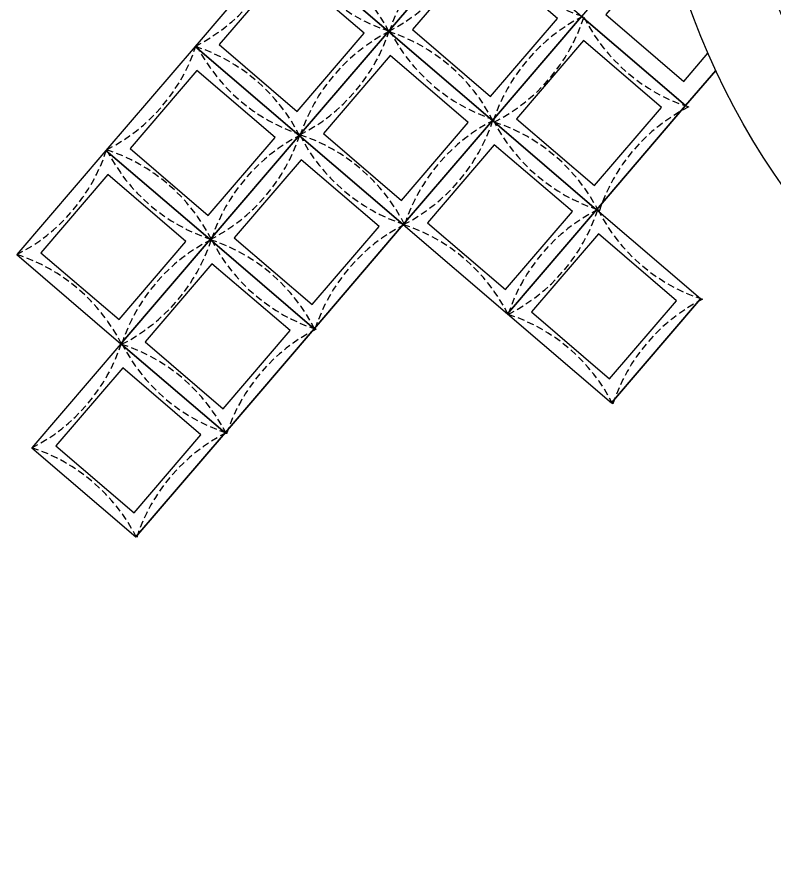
# Model space of a CAD drawing. Extents: x 309418 to 1212698, y 3438380 to 6877191.
# Drawn here: x 606445.24 to 606472.68, y 3438535.91 to 3438566.44 of the extents above; entities that cross this region are included whole.
import ezdxf

# ---------------------------------------------------------------- set-up
doc = ezdxf.new("R2010")
doc.units = 0
doc.header["$MEASUREMENT"] = 0
doc.linetypes.add('HIDDEN', pattern=[0.375, 0.25, -0.125])
for name, color, linetype in [('design', 5, 'Continuous'), ('DRAFT-LINES', 10, 'Continuous'), ('LS-SHADE', 40, 'HIDDEN')]:
    doc.layers.add(name, color=color, linetype=linetype)

# ---------------------------------------------------------------- blocks, each defined once
blk = doc.blocks.new('midule')
at = {"layer": 'design'}
for points in [[(731975.528, 294582.528), (731975.528, 294586.528)], [(731979.528, 294582.528), (731979.528, 294586.528)]]:
    blk.add_lwpolyline(points, dxfattribs=at)
for points in [[(731979.528, 294586.528), (731975.528, 294586.528), (731975.528, 294582.528), (731979.528, 294582.528)], [(731979.028, 294586.028), (731976.028, 294586.028), (731976.028, 294583.028), (731979.028, 294583.028)]]:
    blk.add_lwpolyline(points, close=True, dxfattribs=at)

msp = doc.modelspace()

# ---------------------------------------------------------------- linework, layer by layer
at = {"layer": 'design'}
for points in [[(606468.68697, 3438569.93224), (606465.7053, 3438566.45019), (606469.47773, 3438563.21986), (606470.56514, 3438564.48977)], [(606468.86943, 3438569.19084), (606466.58064, 3438566.51795), (606469.40996, 3438564.09521), (606470.28267, 3438565.11438)], [(606470.56514, 3438564.48977), (606469.47773, 3438563.21986)]]:
    msp.add_lwpolyline(points, dxfattribs=at)
at = {"layer": 'DRAFT-LINES'}
for points in [[(606508.47805, 3438475.58787, -0.11489037), (606496.3332, 3438528.92423, 0.2181063), (606486.0409, 3438551.69002, -0.00720977), (606478.85843, 3438558.13242, -0.43618786), (606478.76414, 3438594.04507, 0.53278998), (606470.8757, 3438643.21499, -0.52348805), (606467.29572, 3438663.62665, 0.03469235), (606480.01289, 3438678.08127, 0.3413348), (606479.89916, 3438698.09038, 0.07642218), (606463.60895, 3438713.4098, -0.5527676), (606464.65738, 3438738.79201, 0.4755141), (606469.70686, 3438769.40412), (606466.02866, 3438773.56203)], [(606503.91149, 3438478.30023, -0.10580583), (606493.33324, 3438528.9389, 0.2181063), (606484.07017, 3438549.42811, -0.00720977), (606476.8233, 3438555.92829, -0.43618786), (606476.71746, 3438596.23849, 0.53278998), (606469.61786, 3438640.49142, -0.52348805), (606465.1861, 3438665.75961, 0.03469235), (606477.62861, 3438679.90205, 0.3413348), (606477.53574, 3438696.24262, 0.07642218), (606461.9097, 3438710.93743, -0.5527676), (606463.16783, 3438741.39609, 0.4755141), (606467.45988, 3438767.41639), (606463.72499, 3438771.63838)]]:
    msp.add_lwpolyline(points, format="xyb", dxfattribs=at)
at = {"layer": 'LS-SHADE'}
for points in [[(606461.98009, 3438569.68416, 0.2), (606458.72799, 3438565.88629, 0.2), (606454.93012, 3438569.1384, 0.2), (606458.18222, 3438572.93627, 0.2)], [(606465.75252, 3438566.45384, 0.2), (606462.50042, 3438562.65597, 0.2), (606458.70255, 3438565.90808, 0.2), (606461.95465, 3438569.70595, 0.2)], [(606458.74977, 3438565.91173, 0.2), (606455.49767, 3438562.11386, 0.2), (606451.6998, 3438565.36597, 0.2), (606454.9519, 3438569.16384, 0.2)], [(606469.5872, 3438563.17022, 0.2), (606466.3351, 3438559.37235, 0.2), (606462.53723, 3438562.62445, 0.2), (606465.78933, 3438566.42232, 0.2)], [(606462.54399, 3438562.70685, 0.2), (606459.29188, 3438558.90898, 0.2), (606455.49401, 3438562.16109, 0.2), (606458.74612, 3438565.95896, 0.2)], [(606455.54124, 3438562.16474, 0.2), (606452.28913, 3438558.36687, 0.2), (606448.49126, 3438561.61898, 0.2), (606451.74337, 3438565.41685, 0.2)], [(606466.29463, 3438559.45109, 0.2), (606463.04253, 3438555.65322, 0.2), (606459.24466, 3438558.90533, 0.2), (606462.49676, 3438562.7032, 0.2)], [(606459.29188, 3438558.90898, 0.2), (606456.03978, 3438555.11111, 0.2), (606452.24191, 3438558.36322, 0.2), (606455.49401, 3438562.16109, 0.2)], [(606452.28913, 3438558.36687, 0.2), (606449.03703, 3438554.569, 0.2), (606445.23916, 3438557.82111, 0.2), (606448.49126, 3438561.61898, 0.2)], [(606470.0925, 3438556.19899, 0.2), (606466.8404, 3438552.40112, 0.2), (606463.04253, 3438555.65322, 0.2), (606466.29463, 3438559.45109, 0.2)], [(606456.087, 3438555.11477, 0.2), (606452.8349, 3438551.3169, 0.2), (606449.03703, 3438554.569, 0.2), (606452.28913, 3438558.36687, 0.2)], [(606452.83124, 3438551.36412, 0.2), (606449.57914, 3438547.56625, 0.2), (606445.78127, 3438550.81836, 0.2), (606449.03337, 3438554.61623, 0.2)]]:
    msp.add_lwpolyline(points, format="xyb", close=True, dxfattribs=at)

# ---------------------------------------------------------------- block references
at = {"layer": 'design', "xscale": 1.241626847154304, "yscale": 1.241626847154304, "zscale": 1.241626847154304, "rotation": 139.4228461358693}
for p in [(1534671.65128, 3125202.09565), (1534675.42371, 3125198.86533), (1534668.42096, 3125198.32322), (1534679.19614, 3125195.63501), (1534672.19339, 3125195.0929), (1534665.19064, 3125194.55079), (1534675.96582, 3125191.86258), (1534668.96307, 3125191.32047), (1534661.96032, 3125190.77836), (1534679.73825, 3125188.63226), (1534665.73275, 3125187.54804), (1534662.50243, 3125183.77561)]:
    msp.add_blockref('midule', p, dxfattribs=at)

doc.saveas('drawing.dxf')
